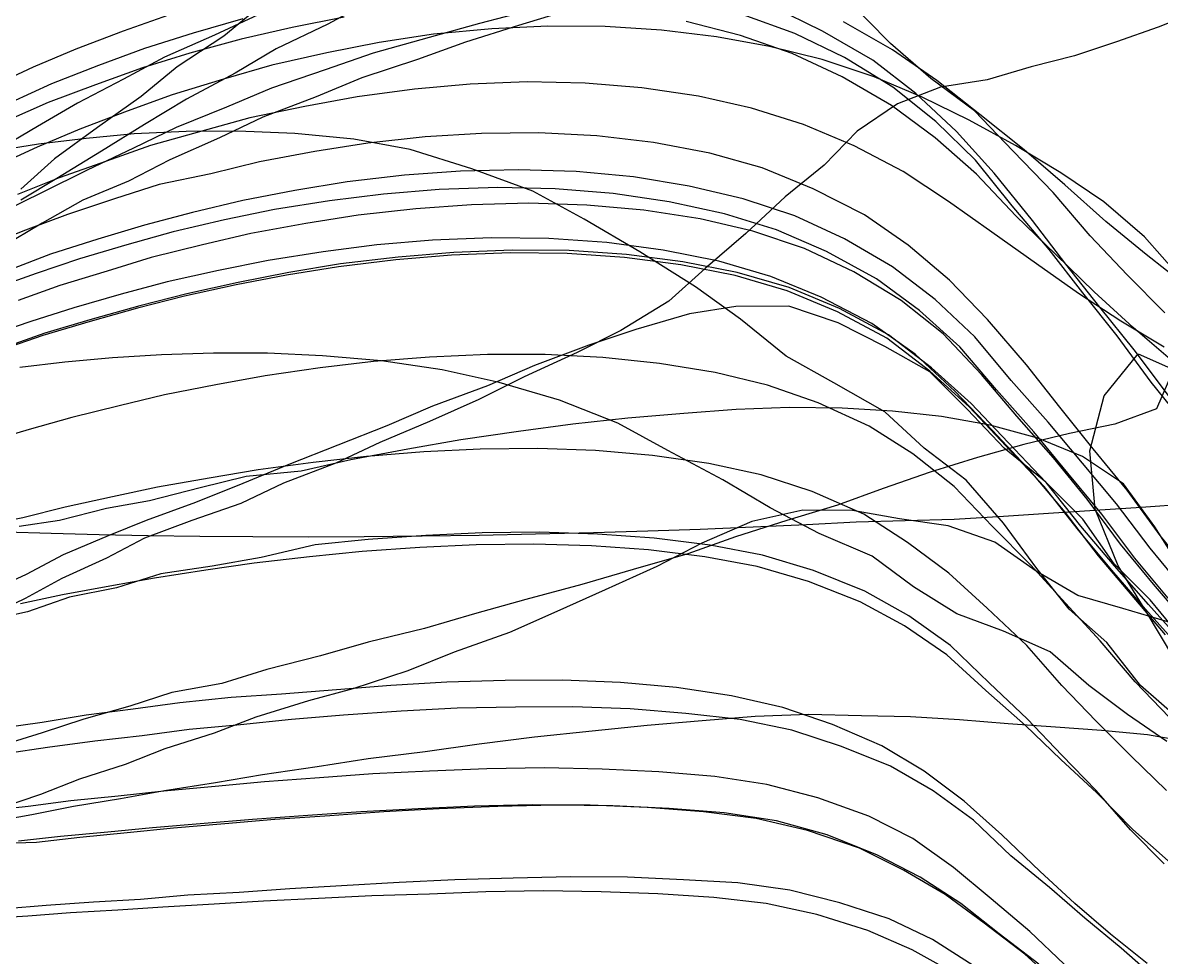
# Model space of a CAD drawing. Header units: metres. Extents: x -15 to 14.9, y 25.7 to 34.3.
# Drawn here: x -11.228 to -7.491, y 28.566 to 31.635 of the extents above; entities that cross this region are included whole.
import ezdxf

# ---------------------------------------------------------------- set-up
doc = ezdxf.new("R2010")
doc.units = ezdxf.units.M
doc.header["$MEASUREMENT"] = 0
doc.layers.add('Layer 01', color=12, linetype='Continuous', true_color=0xc80000)
doc.layers.add('Layer 02', color=192, linetype='Continuous', true_color=0x7d26cd)

msp = doc.modelspace()

# ---------------------------------------------------------------- linework, layer by layer
at = {"layer": 'Layer 01'}
msp.add_polyline3d([(-11.2846, 29.9629, 6.033), (-11.135, 29.958, 6.1602), (-10.9776, 29.954, 6.2713), (-10.8169, 29.9508, 6.3827), (-10.6465, 29.9485, 6.4723), (-10.473, 29.9473, 6.5577), (-10.2911, 29.9469, 6.621), (-10.1074, 29.9478, 6.6698), (-9.9174, 29.9495, 6.703), (-9.7302, 29.9523, 6.7086), (-9.5452, 29.956, 6.7017), (-9.3546, 29.9605, 6.674), (-9.1764, 29.9659, 6.6284), (-9.0047, 29.9719, 6.5735), (-8.8304, 29.9791, 6.4927), (-8.6555, 29.9873, 6.4116), (-8.4932, 29.9954, 6.3364), (-8.3321, 30, 6.2316), (-8.1708, 30.005, 6.1262), (-8.0095, 30.0147, 6.0207), (-7.8616, 30.0246, 5.9123), (-7.7094, 30.0342, 5.7942), (-7.5572, 30.0442, 5.6761), (-7.405, 30.0547, 5.5579)], dxfattribs=at)
at = {"layer": 'Layer 02'}
for points in [[(-10.087, 31.7053, 6.4531), (-10.2271, 31.6302, 6.439), (-10.3967, 31.5494, 6.3966), (-10.5314, 31.4697, 6.3616), (-10.6907, 31.3841, 6.2948), (-10.8286, 31.3005, 6.239), (-10.9695, 31.2126, 6.1565), (-11.1168, 31.123, 6.0698), (-11.2348, 31.0522, 5.9869)], [(-7.48, 30.6822, 5.5716), (-7.6035, 30.8071, 5.6513), (-7.7248, 30.9355, 5.7289), (-7.8456, 31.0777, 5.7996), (-7.9773, 31.2129, 5.8712), (-8.1041, 31.3456, 5.9264), (-8.2471, 31.4516, 5.9983), (-8.3805, 31.5669, 6.0617), (-8.532, 31.7217, 6.1138)], [(-7.3663, 31.6736, 5.2655), (-7.5014, 31.6207, 5.3917), (-7.6381, 31.5717, 5.5179), (-7.7763, 31.5267, 5.644), (-7.9182, 31.4897, 5.7657), (-8.0627, 31.4468, 5.8764), (-8.2158, 31.4229, 5.9838), (-8.3569, 31.3681, 6.09), (-8.4894, 31.2792, 6.1981), (-8.5973, 31.1667, 6.2752), (-8.7254, 31.0633, 6.3542), (-8.8553, 30.943, 6.4309), (-8.9883, 30.8274, 6.5086), (-9.1079, 30.7201, 6.5662), (-9.265, 30.6242, 6.6242), (-9.4089, 30.552, 6.6596), (-9.5822, 30.4721, 6.6884), (-9.7312, 30.3972, 6.6934), (-9.8934, 30.3253, 6.6951), (-10.0561, 30.2566, 6.6698), (-10.2009, 30.1888, 6.6464), (-10.3724, 30.1223, 6.5897), (-10.5122, 30.056, 6.5428), (-10.6734, 30, 6.4604), (-10.8286, 29.9418, 6.3762), (-10.9538, 29.8762, 6.2847), (-11.1005, 29.8101, 6.1781), (-11.2203, 29.744, 6.0804), (-11.3549, 29.6794, 5.9581)], [(-10.7494, 31.6596, 6.2021), (-10.8988, 31.6068, 6.1203), (-11.0536, 31.5482, 6.0213), (-11.1942, 31.4884, 5.9273), (-11.3355, 31.4234, 5.8134)], [(-10.4557, 31.6611, 6.3508), (-10.599, 31.5942, 6.2976), (-10.7626, 31.5217, 6.2255), (-10.8979, 31.4491, 6.1559), (-11.0486, 31.371, 6.0642), (-11.1797, 31.2945, 5.9834), (-11.3177, 31.2128, 5.8762)], [(-9.431, 31.6774, 6.4709), (-9.6012, 31.6256, 6.5078), (-9.7753, 31.5706, 6.5185), (-9.933, 31.5141, 6.523), (-10.1148, 31.4535, 6.504), (-10.2654, 31.3913, 6.4783), (-10.44, 31.3244, 6.431), (-10.5823, 31.2572, 6.3813), (-10.746, 31.185, 6.3091), (-10.8816, 31.114, 6.242), (-11.0312, 31.0525, 6.1447), (-11.1644, 30.9762, 6.0598), (-11.2968, 30.8973, 5.9518)], [(-9.5607, 31.6764, 6.4905), (-9.7293, 31.6328, 6.5051), (-9.8943, 31.5868, 6.5138), (-10.0782, 31.5349, 6.4925), (-10.2355, 31.4804, 6.4692), (-10.4116, 31.4199, 6.42), (-10.5596, 31.358, 6.3712), (-10.7244, 31.2904, 6.2974), (-10.8645, 31.2234, 6.2301), (-11.0164, 31.1506, 6.1363), (-11.1644, 31.0774, 6.0455), (-11.2894, 31.0163, 5.9427)], [(-10.1732, 31.6526, 6.4495), (-10.3438, 31.6195, 6.3999), (-10.511, 31.5813, 6.3478), (-10.6795, 31.5351, 6.2673), (-10.8347, 31.4865, 6.1933), (-10.9898, 31.4312, 6.0934), (-11.1448, 31.3732, 5.9941), (-11.2779, 31.3134, 5.8901)], [(-10.4509, 31.6871, 6.3467), (-10.5686, 31.5909, 6.3147), (-10.7216, 31.4899, 6.2547), (-10.8401, 31.3931, 6.2102), (-10.9824, 31.2904, 6.13), (-11.1246, 31.1875, 6.0499), (-11.2346, 31.0885, 5.9793)], [(-7.4136, 30.3181, 5.553), (-7.5239, 30.4549, 5.6324), (-7.6362, 30.607, 5.7032), (-7.7483, 30.7478, 5.772), (-7.8596, 30.8897, 5.84), (-7.9808, 31.0339, 5.9125), (-8.1015, 31.1833, 5.9606), (-8.2316, 31.311, 6.0191), (-8.372, 31.4231, 6.0879), (-8.5309, 31.5206, 6.1651), (-8.6944, 31.5996, 6.2255), (-8.8641, 31.6606, 6.2928)], [(-7.467, 30.4111, 5.5903), (-7.5798, 30.5608, 5.6653), (-7.693, 30.7002, 5.7352), (-7.8045, 30.8418, 5.8034), (-7.9144, 30.9856, 5.8701), (-8.0398, 31.1412, 5.9289), (-8.1633, 31.2777, 5.9809), (-8.2964, 31.402, 6.0422), (-8.4382, 31.5119, 6.1124), (-8.6027, 31.6077, 6.18), (-8.7679, 31.6877, 6.2396)], [(-7.4299, 30.8, 5.517), (-7.5467, 30.9316, 5.5907), (-7.6799, 31.0469, 5.6753), (-7.8211, 31.142, 5.7659), (-7.9699, 31.2313, 5.8622), (-8.1218, 31.3153, 5.9449), (-8.2765, 31.3909, 6.0314), (-8.4337, 31.4571, 6.1215), (-8.6045, 31.5137, 6.2017), (-8.7771, 31.5572, 6.2743), (-8.9516, 31.5888, 6.3504), (-9.1316, 31.6102, 6.4143), (-9.3165, 31.6223, 6.4659), (-9.5043, 31.6236, 6.4938), (-9.6887, 31.6146, 6.5095), (-9.8805, 31.5969, 6.5118), (-10.0581, 31.5698, 6.4884), (-10.2304, 31.5365, 6.4586), (-10.4102, 31.4954, 6.4037), (-10.5699, 31.45, 6.3452), (-10.7379, 31.3983, 6.2662), (-10.886, 31.3446, 6.1877), (-11.0407, 31.2852, 6.089), (-11.1809, 31.2258, 5.9976), (-11.3223, 31.1613, 5.8834)], [(-10.5057, 31.6475, 6.336), (-10.6692, 31.6004, 6.2584), (-10.8286, 31.5502, 6.1837), (-10.9796, 31.494, 6.0869), (-11.1343, 31.4345, 5.9881), (-11.2679, 31.3733, 5.8859)], [(-7.453, 30.5219, 5.5716), (-7.5837, 30.6338, 5.6588), (-7.7116, 30.7512, 5.743), (-7.8368, 30.8733, 5.8244), (-7.9687, 31.0011, 5.9089), (-8.0978, 31.1379, 5.9683), (-8.2338, 31.2569, 6.0326), (-8.3772, 31.3631, 6.1047), (-8.5381, 31.4569, 6.1827), (-8.7025, 31.5334, 6.244), (-8.8726, 31.593, 6.3119), (-9.0502, 31.6391, 6.384)], [(-7.4071, 30.7688, 5.5034), (-7.541, 30.8741, 5.5939), (-7.6737, 30.9823, 5.683), (-7.8078, 31.1025, 5.7642), (-7.9409, 31.2169, 5.8441), (-8.0864, 31.334, 5.9172), (-8.2276, 31.4446, 5.9868), (-8.3734, 31.546, 6.0616), (-8.5347, 31.6382, 6.1409)], [(-7.482, 30.5689, 5.588), (-7.6237, 30.6545, 5.6872), (-7.7633, 30.7461, 5.7839), (-7.9008, 30.8434, 5.8782), (-8.0475, 30.9465, 5.9679), (-8.1901, 31.0477, 6.0482), (-8.3385, 31.1467, 6.1268), (-8.4994, 31.2308, 6.2143), (-8.6656, 31.3004, 6.2781), (-8.8367, 31.354, 6.3478), (-9.0105, 31.3937, 6.4218), (-9.1959, 31.4211, 6.4751), (-9.3822, 31.4363, 6.517), (-9.5726, 31.4405, 6.5446), (-9.7598, 31.4332, 6.5491), (-9.9424, 31.417, 6.5428), (-10.1311, 31.392, 6.5147), (-10.3025, 31.3601, 6.4721), (-10.4831, 31.322, 6.4162), (-10.6402, 31.2789, 6.3453), (-10.809, 31.2312, 6.2649), (-10.9536, 31.1807, 6.1751), (-11.1091, 31.1259, 6.0748), (-11.2453, 31.0702, 5.9736)], [(-7.4386, 29.3527, 5.5439), (-7.5593, 29.4577, 5.6518), (-7.6698, 29.5991, 5.7475), (-7.7932, 29.7085, 5.8477), (-7.9, 29.8426, 5.9362), (-8.0089, 29.9912, 6.0205), (-8.1313, 30.1326, 6.0949), (-8.2691, 30.2374, 6.1801), (-8.3981, 30.357, 6.259), (-8.5655, 30.4527, 6.3505), (-8.7228, 30.5393, 6.4199), (-8.872, 30.6614, 6.4759), (-9.0201, 30.767, 6.5314), (-9.203, 30.8822, 6.5723), (-9.3859, 30.99, 6.6012), (-9.554, 31.0816, 6.6139), (-9.7547, 31.1552, 6.6099), (-9.9571, 31.218, 6.5843), (-10.1414, 31.252, 6.544), (-10.3353, 31.2708, 6.4802), (-10.5227, 31.279, 6.4086), (-10.6918, 31.2778, 6.3177), (-10.8626, 31.2697, 6.2212), (-11.0196, 31.2552, 6.1109), (-11.1767, 31.2365, 5.9991), (-11.3208, 31.213, 5.8734)], [(-7.387, 29.8175, 5.5384), (-7.4944, 29.9507, 5.6273), (-7.6037, 30.0997, 5.7096), (-7.7143, 30.2359, 5.7892), (-7.8245, 30.3728, 5.8684), (-7.9337, 30.511, 5.9468), (-8.0613, 30.6605, 6.0145), (-8.1867, 30.7896, 6.0799), (-8.3221, 30.9042, 6.1537), (-8.4658, 31.0037, 6.2351), (-8.6334, 31.0893, 6.3076), (-8.8009, 31.1586, 6.374), (-8.9733, 31.207, 6.4454), (-9.1576, 31.2416, 6.5037), (-9.3439, 31.2635, 6.5496), (-9.5339, 31.273, 6.5759), (-9.7222, 31.2708, 6.5855), (-9.9071, 31.2597, 6.584), (-10.0957, 31.239, 6.555), (-10.2701, 31.2117, 6.5165), (-10.451, 31.1776, 6.4597), (-10.6114, 31.1388, 6.3918), (-10.7802, 31.1032, 6.308), (-10.9269, 31.0566, 6.2185), (-11.0815, 31.0056, 6.115), (-11.2195, 30.9532, 6.0136), (-11.3607, 30.8975, 5.8946)], [(-7.419, 29.7781, 5.5615), (-7.5279, 29.9094, 5.6514), (-7.6377, 30.0549, 5.7379), (-7.7502, 30.1886, 5.819), (-7.8621, 30.3233, 5.8996), (-7.9841, 30.4597, 5.9847), (-8.1034, 30.6038, 6.0496), (-8.2332, 30.7263, 6.1188), (-8.3729, 30.8333, 6.1964), (-8.5315, 30.9253, 6.2813), (-8.6945, 31.0003, 6.3479), (-8.8639, 31.0566, 6.42), (-9.0409, 31.0983, 6.497), (-9.2241, 31.1283, 6.546), (-9.4119, 31.1458, 6.5845), (-9.6012, 31.152, 6.6116), (-9.7914, 31.1478, 6.6106), (-9.9747, 31.1341, 6.5972), (-10.1637, 31.1125, 6.5669), (-10.3347, 31.0841, 6.5161), (-10.5057, 31.0507, 6.4605), (-10.6711, 31.0119, 6.3779), (-10.8286, 30.9699, 6.2999), (-10.9822, 30.9236, 6.1966), (-11.1371, 30.8743, 6.0927), (-11.2709, 30.8236, 5.9847)], [(-7.4688, 29.745, 5.5985), (-7.578, 29.8759, 5.6886), (-7.6864, 30.0212, 5.777), (-7.7982, 30.1557, 5.8576), (-7.9092, 30.2916, 5.9374), (-8.0326, 30.4292, 6.0176), (-8.1527, 30.5705, 6.0864), (-8.2849, 30.6897, 6.1575), (-8.4262, 30.7938, 6.2366), (-8.5899, 30.8833, 6.3142), (-8.7546, 30.9542, 6.3822), (-8.925, 31.0073, 6.4552), (-9.1062, 31.0467, 6.5227), (-9.2901, 31.0741, 6.5723), (-9.4803, 31.0896, 6.602), (-9.6691, 31.0934, 6.6188), (-9.8614, 31.0873, 6.6179), (-10.0442, 31.0722, 6.5932), (-10.2218, 31.05, 6.5602), (-10.4023, 31.021, 6.5007), (-10.5663, 30.987, 6.4368), (-10.735, 30.9478, 6.3524), (-10.8864, 30.9057, 6.2672), (-11.0416, 30.8594, 6.1627), (-11.1841, 30.8118, 6.0639), (-11.326, 30.7609, 5.9437)], [(-7.4063, 29.6617, 5.5466), (-7.5167, 29.7909, 5.6376), (-7.6252, 29.9228, 5.7272), (-7.7343, 30.0697, 5.8119), (-7.8452, 30.2055, 5.8917), (-7.9658, 30.3426, 5.9778), (-8.0809, 30.4792, 6.047), (-8.2068, 30.6136, 6.1163), (-8.3448, 30.7231, 6.1925), (-8.5006, 30.8168, 6.2811), (-8.6626, 30.8934, 6.3471), (-8.8316, 30.9503, 6.4189), (-9.0044, 30.9909, 6.4946), (-9.1898, 31.0196, 6.5504), (-9.3764, 31.0362, 6.5937), (-9.5668, 31.0419, 6.621), (-9.7548, 31.0373, 6.6254), (-9.9384, 31.024, 6.6181), (-10.1272, 31.003, 6.5877), (-10.2994, 30.9754, 6.5427), (-10.48, 30.9423, 6.4838), (-10.6378, 30.905, 6.4097), (-10.8064, 30.8633, 6.3257), (-10.9515, 30.8193, 6.2322), (-11.1067, 30.7716, 6.1279), (-11.2431, 30.7228, 6.0228)], [(-7.4768, 29.625, 5.5995), (-7.5872, 29.7539, 5.6905), (-7.6968, 29.8843, 5.7809), (-7.8062, 30.0278, 5.8693), (-7.919, 30.161, 5.9508), (-8.0451, 30.2954, 6.0316), (-8.1675, 30.4232, 6.1058), (-8.2985, 30.5459, 6.1854), (-8.4414, 30.6467, 6.266), (-8.6073, 30.7335, 6.3421), (-8.773, 30.8013, 6.411), (-8.944, 30.8514, 6.4846), (-9.1267, 30.8881, 6.5495), (-9.311, 30.9129, 6.5995), (-9.5019, 30.9263, 6.6267), (-9.6908, 30.9283, 6.6403), (-9.8832, 30.921, 6.6396), (-10.0657, 30.9053, 6.6114), (-10.2422, 30.8829, 6.575), (-10.423, 30.8543, 6.5154), (-10.5858, 30.8212, 6.4483), (-10.7548, 30.7834, 6.3636), (-10.9049, 30.7431, 6.2754), (-11.0605, 30.699, 6.1704), (-11.2017, 30.6538, 6.0689), (-11.344, 30.6055, 5.948)], [(-7.4302, 29.5827, 5.5616), (-7.5426, 29.7091, 5.654), (-7.6536, 29.8375, 5.7454), (-7.7632, 29.9678, 5.8359), (-7.8756, 30.1117, 5.9193), (-8.0004, 30.2446, 6.0047), (-8.1216, 30.3734, 6.0781), (-8.2514, 30.4905, 6.1576), (-8.3921, 30.5988, 6.2399), (-8.5539, 30.6856, 6.3234), (-8.7189, 30.7543, 6.3918), (-8.8897, 30.8044, 6.4653), (-9.0686, 30.8401, 6.539), (-9.2526, 30.8643, 6.589), (-9.4412, 30.8769, 6.6242), (-9.6288, 30.8788, 6.6473), (-9.8207, 30.8716, 6.6467), (-10.0032, 30.8559, 6.6289), (-10.1923, 30.8337, 6.5986), (-10.3621, 30.8058, 6.5431), (-10.5282, 30.7736, 6.4851), (-10.6971, 30.7366, 6.4004), (-10.8512, 30.6971, 6.3197), (-11.0067, 30.6537, 6.2146), (-11.1622, 30.608, 6.1098), (-11.2944, 30.5614, 5.9981)], [(-7.4209, 29.5979, 5.5551), (-7.5336, 29.7238, 5.6477), (-7.645, 29.8516, 5.7394), (-7.7552, 29.9812, 5.8303), (-7.8686, 30.1244, 5.9134), (-7.9937, 30.2564, 5.9998), (-8.1153, 30.3848, 6.0734), (-8.2451, 30.5018, 6.153), (-8.3863, 30.6099, 6.2346), (-8.5476, 30.6963, 6.3191), (-8.7127, 30.7648, 6.3875), (-8.8835, 30.8146, 6.4611), (-9.062, 30.85, 6.5358), (-9.246, 30.874, 6.5858), (-9.4342, 30.8864, 6.6219), (-9.6216, 30.8882, 6.6462), (-9.8134, 30.8808, 6.6455), (-9.9958, 30.865, 6.629), (-10.1848, 30.8426, 6.5987), (-10.3547, 30.8145, 6.5446), (-10.5212, 30.7821, 6.4877), (-10.6899, 30.7448, 6.4031), (-10.8445, 30.7051, 6.3234), (-11, 30.6615, 6.2184), (-11.1554, 30.6154, 6.1137), (-11.288, 30.5686, 6.0029)], [(-7.4195, 29.6081, 5.5544), (-7.528, 29.7393, 5.644), (-7.6455, 29.8581, 5.74), (-7.749, 30.0049, 5.8261), (-7.8699, 30.1258, 5.9143), (-8.0064, 30.2371, 6.0089), (-8.1274, 30.3646, 6.0823), (-8.2505, 30.4886, 6.1571), (-8.3989, 30.5716, 6.248), (-8.5517, 30.6492, 6.3272), (-8.714, 30.7044, 6.3961), (-8.8878, 30.7031, 6.4778), (-9.04, 30.6786, 6.552), (-9.2155, 30.6274, 6.6095), (-9.3703, 30.5764, 6.6528), (-9.5487, 30.5095, 6.6819), (-9.7025, 30.4421, 6.6917), (-9.8836, 30.3755, 6.693), (-10.0333, 30.311, 6.6714), (-10.1944, 30.247, 6.6461), (-10.355, 30.1845, 6.593), (-10.5057, 30.1216, 6.5433), (-10.6612, 30.0593, 6.4642), (-10.8235, 30, 6.3814), (-10.9482, 29.9502, 6.292), (-11.0957, 29.8869, 6.1849), (-11.2175, 29.823, 6.0864), (-11.3527, 29.7604, 5.9637)], [(-7.4643, 29.3533, 5.564), (-7.5771, 29.4707, 5.6674), (-7.6918, 29.6044, 5.7648), (-7.806, 29.7281, 5.8585), (-7.9192, 29.8534, 5.9515), (-8.0451, 29.9807, 6.0437), (-8.1708, 30.1115, 6.1216), (-8.3063, 30.2185, 6.2052), (-8.4504, 30.3094, 6.2952), (-8.6174, 30.3865, 6.3775), (-8.7841, 30.445, 6.4526), (-8.9556, 30.4863, 6.5307), (-9.1385, 30.5159, 6.5965), (-9.3242, 30.5353, 6.6479), (-9.5139, 30.5454, 6.6752), (-9.7024, 30.5452, 6.6872), (-9.8934, 30.5368, 6.6859), (-10.0767, 30.5223, 6.6546), (-10.2522, 30.5013, 6.6149), (-10.4328, 30.4756, 6.5533), (-10.5943, 30.4459, 6.4825), (-10.7629, 30.4126, 6.3952), (-10.9117, 30.3768, 6.3034), (-11.0668, 30.3384, 6.1954), (-11.2068, 30.2984, 6.0905), (-11.3486, 30.2569, 5.9665)], [(-7.45, 29.5495, 5.5754), (-7.5411, 29.7011, 5.6525), (-7.6325, 29.8511, 5.7297), (-7.708, 30.0369, 5.793), (-7.7259, 30.229, 5.7984), (-7.6787, 30.41, 5.754), (-7.5671, 30.5473, 5.6572), (-7.4511, 30.4956, 5.5737), (-7.5072, 30.3671, 5.6233), (-7.644, 30.3168, 5.7313), (-7.7929, 30.2853, 5.8478), (-7.9422, 30.2497, 5.9648), (-8.094, 30.2075, 6.0673), (-8.2493, 30.1584, 6.1707), (-8.4036, 30.1047, 6.2736), (-8.5538, 30.0499, 6.3626), (-8.7204, 30, 6.4424), (-8.8887, 29.946, 6.5184), (-9.0452, 29.8904, 6.5875), (-9.2243, 29.8395, 6.6367), (-9.3927, 29.7895, 6.6721), (-9.5775, 29.7404, 6.697), (-9.7457, 29.6933, 6.6972), (-9.9101, 29.6459, 6.691), (-10.094, 29.6009, 6.657), (-10.2508, 29.5551, 6.6179), (-10.4272, 29.5102, 6.5546), (-10.5745, 29.465, 6.4891), (-10.7394, 29.4353, 6.4006), (-10.8769, 29.3902, 6.3129), (-11.0274, 29.3477, 6.2), (-11.1644, 29.3025, 6.0965), (-11.298, 29.2608, 5.9715)], [(-7.4732, 29.2739, 5.5605), (-7.6023, 29.3633, 5.6728), (-7.7288, 29.4577, 5.7838), (-7.8554, 29.5684, 5.8897), (-8.009, 29.6365, 6.0051), (-8.1621, 29.6939, 6.1074), (-8.304, 29.7825, 6.2037), (-8.4401, 29.8825, 6.2969), (-8.6137, 29.9571, 6.3908), (-8.775, 30.0419, 6.466), (-8.9302, 30.1341, 6.5342), (-9.1105, 30.2305, 6.601), (-9.2752, 30.3194, 6.6443), (-9.4669, 30.3951, 6.6749), (-9.6648, 30.4533, 6.6915), (-9.852, 30.4954, 6.6881), (-10.0508, 30.5241, 6.6591), (-10.244, 30.541, 6.6161), (-10.4252, 30.5491, 6.5527), (-10.6023, 30.5497, 6.4738), (-10.7729, 30.5442, 6.3843), (-10.9332, 30.5342, 6.2814), (-11.0905, 30.5199, 6.1708), (-11.2382, 30.5024, 6.0538)], [(-7.42, 29.8334, 5.5646), (-7.5125, 29.9792, 5.6425), (-7.6152, 30.12, 5.7176), (-7.7498, 30.2107, 5.8177), (-7.8959, 30.2706, 5.9281), (-8.0523, 30.3129, 6.0355), (-8.2124, 30.3419, 6.1386), (-8.3737, 30.3592, 6.243), (-8.5382, 30.3686, 6.3414), (-8.7124, 30.3715, 6.4224), (-8.887, 30.3646, 6.504), (-9.0579, 30.3516, 6.5806), (-9.2421, 30.3365, 6.6341), (-9.4224, 30.3168, 6.6718), (-9.6012, 30.2926, 6.699), (-9.7908, 30.2655, 6.6986), (-9.9642, 30.2339, 6.6868), (-10.1512, 30.1994, 6.6557), (-10.314, 30.1626, 6.6082), (-10.4954, 30.1443, 6.5459), (-10.6454, 30.1077, 6.4704), (-10.8126, 30.0645, 6.3843), (-10.9533, 30.0398, 6.2887), (-11.1076, 30, 6.1814), (-11.24, 29.9802, 6.0732)], [(-7.4742, 29.1138, 5.5402), (-7.5901, 29.2263, 5.6453), (-7.7048, 29.3408, 5.7498), (-7.8178, 29.458, 5.8532), (-7.9329, 29.5898, 5.9506), (-8.0625, 29.7122, 6.0433), (-8.1889, 29.827, 6.1307), (-8.3239, 29.928, 6.2231), (-8.4672, 30.0207, 6.3188), (-8.6367, 30.095, 6.3993), (-8.8044, 30.15, 6.475), (-8.9766, 30.1875, 6.5535), (-9.1612, 30.2139, 6.6162), (-9.3478, 30.23, 6.6647), (-9.5378, 30.2368, 6.6922), (-9.7266, 30.2347, 6.7005), (-9.9118, 30.2251, 6.6963), (-10.1005, 30.2104, 6.6641), (-10.2751, 30.1903, 6.6205), (-10.456, 30.1662, 6.5587), (-10.6164, 30.1393, 6.4843), (-10.7855, 30.1093, 6.3966), (-10.9332, 30.0778, 6.3013), (-11.0889, 30.0439, 6.1927), (-11.2277, 30.009, 6.0846), (-11.3692, 29.9814, 5.9586)], [(-7.4696, 29.6676, 5.5958), (-7.6174, 29.7113, 5.7119), (-7.7655, 29.7534, 5.8283), (-7.9022, 29.8337, 5.9375), (-8.0378, 29.929, 6.0367), (-8.1909, 29.9829, 6.1388), (-8.3509, 30.0053, 6.2436), (-8.5043, 30.0324, 6.3404), (-8.6676, 30.0338, 6.4163), (-8.8353, 29.9971, 6.4958), (-8.9991, 29.9258, 6.5689), (-9.1467, 29.8493, 6.6148), (-9.3165, 29.7724, 6.6602), (-9.4756, 29.7007, 6.6804), (-9.6303, 29.632, 6.6955), (-9.8118, 29.5679, 6.6912), (-9.9645, 29.5063, 6.6754), (-10.1449, 29.4475, 6.6414), (-10.2906, 29.4078, 6.5963), (-10.4631, 29.3542, 6.5288), (-10.5999, 29.3011, 6.4569), (-10.7615, 29.2502, 6.3645), (-10.8925, 29.1987, 6.2766), (-11.0415, 29.1504, 6.164), (-11.1699, 29.0999, 6.0649), (-11.3066, 29.0544, 5.9367)], [(-7.4822, 28.8721, 5.5009), (-7.592, 28.9845, 5.6127), (-7.7046, 29.1128, 5.7196), (-7.8177, 29.2296, 5.8231), (-7.9304, 29.3471, 5.9264), (-8.0565, 29.4664, 6.0281), (-8.1832, 29.5891, 6.1166), (-8.3196, 29.6868, 6.2098), (-8.4645, 29.7678, 6.3077), (-8.6329, 29.836, 6.3945), (-8.8002, 29.886, 6.4746), (-8.972, 29.9188, 6.556), (-9.1558, 29.9419, 6.6215), (-9.342, 29.9556, 6.6719), (-9.5319, 29.9617, 6.7), (-9.7205, 29.9597, 6.709), (-9.9057, 29.9507, 6.7051), (-10.0943, 29.9382, 6.6717), (-10.2689, 29.9203, 6.6275), (-10.446, 29.8781, 6.5641), (-10.6065, 29.8506, 6.4891), (-10.7752, 29.8249, 6.3992), (-10.9203, 29.7788, 6.3042), (-11.0752, 29.7481, 6.1933), (-11.2124, 29.7, 6.0856), (-11.3541, 29.6693, 5.9584)], [(-7.469, 28.8826, 5.4928), (-7.5851, 28.9857, 5.6075), (-7.7031, 29.1052, 5.7174), (-7.8208, 29.2149, 5.8235), (-7.9373, 29.3266, 5.929), (-8.0669, 29.4413, 6.0316), (-8.1956, 29.5591, 6.1234), (-8.3338, 29.6536, 6.2176), (-8.4795, 29.7326, 6.316), (-8.6495, 29.8001, 6.4006), (-8.8173, 29.8488, 6.4809), (-8.9892, 29.8809, 6.5623), (-9.1742, 29.9039, 6.6251), (-9.361, 29.9172, 6.673), (-9.5511, 29.9224, 6.7011), (-9.74, 29.9203, 6.7072), (-9.9249, 29.911, 6.7), (-10.1137, 29.8981, 6.6665), (-10.2876, 29.8805, 6.6193), (-10.4683, 29.8597, 6.5555), (-10.6276, 29.8367, 6.4774), (-10.7963, 29.8112, 6.3874), (-10.9427, 29.7845, 6.2886), (-11.0979, 29.7561, 6.1776), (-11.2355, 29.7265, 6.0662)], [(-7.5376, 28.5454, 5.4723), (-7.6576, 28.6414, 5.5886), (-7.7748, 28.7426, 5.7037), (-7.8893, 28.8479, 5.8177), (-8.0142, 28.9675, 5.9346), (-8.1377, 29.078, 6.0303), (-8.269, 29.1767, 6.1295), (-8.4089, 29.26, 6.2324), (-8.5701, 29.33, 6.3331), (-8.733, 29.3864, 6.4169), (-8.9021, 29.424, 6.5012), (-9.0824, 29.4512, 6.579), (-9.2663, 29.4676, 6.6325), (-9.456, 29.4753, 6.6676), (-9.6446, 29.4746, 6.6885), (-9.8367, 29.4687, 6.6866), (-10.0199, 29.4584, 6.6637), (-10.1987, 29.4441, 6.6312), (-10.3793, 29.4295, 6.5677), (-10.5446, 29.4186, 6.5017), (-10.7131, 29.4012, 6.41), (-10.8656, 29.3801, 6.3196), (-11.0205, 29.3604, 6.2066), (-11.1644, 29.3371, 6.101), (-11.3057, 29.3165, 5.972)], [(-7.5033, 28.4906, 5.4283), (-7.6228, 28.5955, 5.5508), (-7.7416, 28.6937, 5.6666), (-7.8585, 28.7952, 5.7816), (-7.9845, 28.8988, 5.9008), (-8.1073, 29.016, 6.0021), (-8.2394, 29.1126, 6.1017), (-8.3805, 29.193, 6.2049), (-8.5405, 29.2583, 6.3097), (-8.704, 29.3119, 6.3935), (-8.8737, 29.3463, 6.4777), (-9.0515, 29.3661, 6.5612), (-9.2349, 29.3816, 6.6163), (-9.4231, 29.3885, 6.6565), (-9.611, 29.3874, 6.6826), (-9.8028, 29.3833, 6.6804), (-9.986, 29.3737, 6.6621), (-10.1751, 29.3606, 6.6272), (-10.3458, 29.3468, 6.5689), (-10.5131, 29.3291, 6.5066), (-10.6816, 29.3134, 6.4151), (-10.8368, 29.2933, 6.3287), (-10.9919, 29.2755, 6.2158), (-11.1469, 29.2549, 6.1027), (-11.2799, 29.2344, 5.9842)], [(-7.3877, 29.2696, 5.4933), (-7.5365, 29.2962, 5.6128), (-7.6874, 29.3106, 5.7322), (-7.8388, 29.3209, 5.8515), (-7.9943, 29.332, 5.9695), (-8.154, 29.3459, 6.0763), (-8.3145, 29.3551, 6.1829), (-8.4755, 29.359, 6.2892), (-8.6492, 29.3626, 6.3745), (-8.8238, 29.3566, 6.4556), (-8.9987, 29.3419, 6.5357), (-9.1783, 29.3267, 6.5927), (-9.3593, 29.3084, 6.6365), (-9.549, 29.288, 6.6618), (-9.7301, 29.2659, 6.6655), (-9.9072, 29.2406, 6.6584), (-10.0945, 29.217, 6.6224), (-10.2618, 29.1907, 6.5778), (-10.4409, 29.1652, 6.5117), (-10.5958, 29.1386, 6.4377), (-10.7632, 29.1127, 6.3455), (-10.9072, 29.0858, 6.2512), (-11.0614, 29.0603, 6.138), (-11.1983, 29.0329, 6.0307), (-11.3393, 29.0084, 5.9014)], [(-7.8094, 28.5429, 5.6868), (-7.9223, 28.6502, 5.8), (-8.0492, 28.758, 5.9128), (-8.173, 28.8601, 6.018), (-8.3067, 28.9556, 6.1252), (-8.451, 29.0287, 6.2296), (-8.6184, 29.0896, 6.3241), (-8.7854, 29.1333, 6.4082), (-8.9571, 29.1588, 6.4921), (-9.1404, 29.175, 6.5618), (-9.3264, 29.1839, 6.6153), (-9.5161, 29.1878, 6.6438), (-9.7047, 29.1849, 6.6551), (-9.8934, 29.1766, 6.6524), (-10.0789, 29.1681, 6.6187), (-10.2544, 29.1553, 6.5757), (-10.4352, 29.142, 6.5106), (-10.5968, 29.127, 6.4356), (-10.7657, 29.1116, 6.344), (-10.9147, 29.0951, 6.2471), (-11.0702, 29.079, 6.1342), (-11.2104, 29.0611, 6.0236), (-11.3526, 29.0451, 5.8943)], [(-7.8935, 28.5427, 5.7533), (-8.0235, 28.6429, 5.8701), (-8.1492, 28.7418, 5.9758), (-8.2823, 28.8285, 6.0839), (-8.4232, 28.9006, 6.1939), (-8.5882, 28.9677, 6.2938), (-8.7542, 29.0134, 6.3777), (-8.9256, 29.0398, 6.4617), (-9.1069, 29.0543, 6.5362), (-9.2914, 29.0626, 6.5906), (-9.4812, 29.0654, 6.6225), (-9.6693, 29.0613, 6.6391), (-9.8615, 29.0531, 6.6364), (-10.0435, 29.0435, 6.6085), (-10.2204, 29.0302, 6.5712), (-10.401, 29.0182, 6.5063), (-10.5647, 29.0034, 6.4364), (-10.7337, 28.9896, 6.3449), (-10.8851, 28.9738, 6.2522), (-11.0408, 28.9595, 6.1394), (-11.1835, 28.9427, 6.0321), (-11.3248, 28.9378, 5.9032)], [(-7.8208, 28.4681, 5.6784), (-7.9396, 28.5762, 5.7973), (-8.072, 28.6771, 5.91), (-8.2007, 28.7713, 6.0167), (-8.3374, 28.8517, 6.1258), (-8.4818, 28.9241, 6.236), (-8.6529, 28.982, 6.3261), (-8.8211, 29.0212, 6.4102), (-8.9935, 29.0432, 6.494), (-9.1791, 29.058, 6.5576), (-9.3662, 29.0649, 6.6055), (-9.5564, 29.0658, 6.6337), (-9.7453, 29.0621, 6.6386), (-9.9302, 29.0532, 6.6297), (-10.119, 29.0436, 6.5953), (-10.2928, 29.0316, 6.546), (-10.4737, 29.0183, 6.4808), (-10.633, 29.0052, 6.4004), (-10.8022, 28.9909, 6.3088), (-10.9486, 28.9769, 6.2074), (-11.1044, 28.9624, 6.0945), (-11.2419, 28.9473, 5.9804)], [(-8.1085, 28.5389, 5.9038), (-8.2421, 28.6238, 6.0117), (-8.3847, 28.6915, 6.1218), (-8.5458, 28.744, 6.2309), (-8.7106, 28.7863, 6.3188), (-8.881, 28.81, 6.4052), (-9.0591, 28.8202, 6.4885), (-9.2428, 28.8285, 6.5442), (-9.4309, 28.8302, 6.5834), (-9.6185, 28.8256, 6.6077), (-9.8103, 28.8201, 6.6049), (-9.9929, 28.8112, 6.5844), (-10.1819, 28.8001, 6.5483), (-10.3519, 28.7908, 6.4879), (-10.5184, 28.7779, 6.4235), (-10.6868, 28.7692, 6.3308), (-10.8413, 28.7559, 6.2423), (-10.9962, 28.7471, 6.1283), (-11.1511, 28.7356, 6.0137), (-11.2835, 28.7248, 5.8935)], [(-8.1715, 28.5129, 5.94), (-8.3092, 28.5905, 6.049), (-8.4541, 28.653, 6.1596), (-8.6218, 28.7056, 6.2586), (-8.7886, 28.7426, 6.3462), (-8.96, 28.7624, 6.4323), (-9.1433, 28.7745, 6.5031), (-9.3293, 28.7805, 6.5571), (-9.519, 28.7833, 6.5862), (-9.7078, 28.7805, 6.597), (-9.8936, 28.7729, 6.5936), (-10.0821, 28.7676, 6.5589), (-10.2575, 28.7581, 6.5143), (-10.4382, 28.7494, 6.448), (-10.5995, 28.7395, 6.3713), (-10.7682, 28.7302, 6.2784), (-10.9167, 28.7199, 6.1798), (-11.0718, 28.7111, 6.0656), (-11.2115, 28.7001, 5.9534), (-11.3533, 28.6924, 5.8229)]]:
    msp.add_polyline3d(points, dxfattribs=at)

doc.saveas('drawing.dxf')
